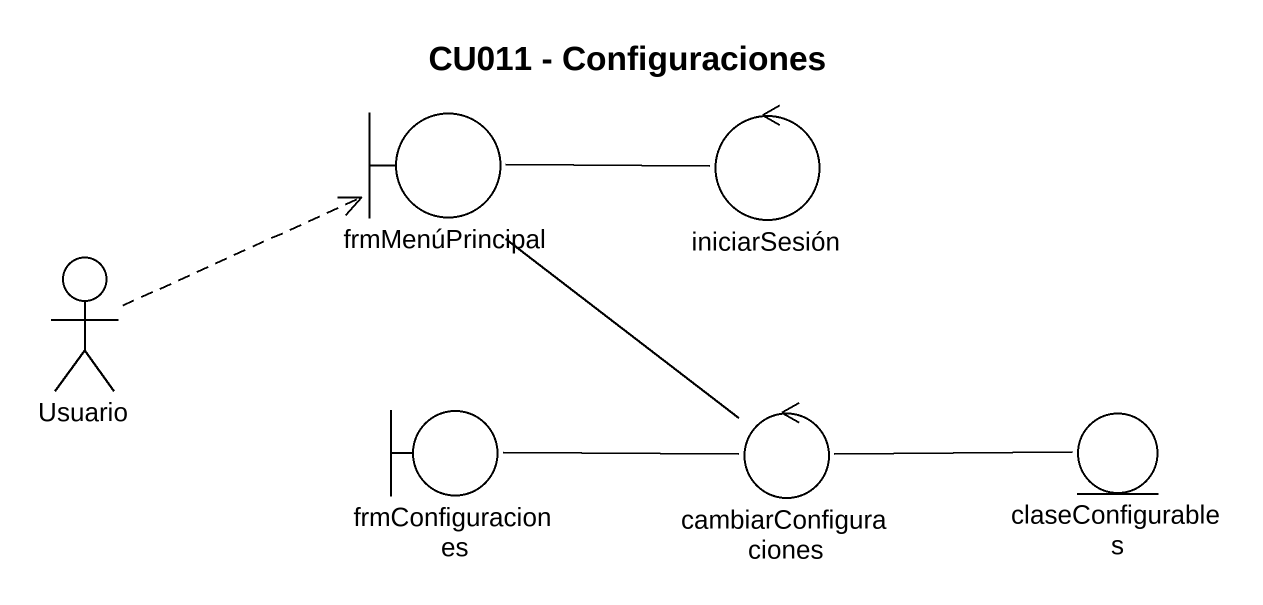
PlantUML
@startuml
title CU011 - Configuraciones
boundary frmMenúPrincipal
control iniciarSesión
actor Usuario
boundary frmConfiguraciones
control cambiarConfiguraciones
entity claseConfigurables
frmMenúPrincipal -- cambiarConfiguraciones
iniciarSesión -left- frmMenúPrincipal
Usuario .right.> frmMenúPrincipal
cambiarConfiguraciones -left- frmConfiguraciones
claseConfigurables -left- cambiarConfiguraciones
@enduml
